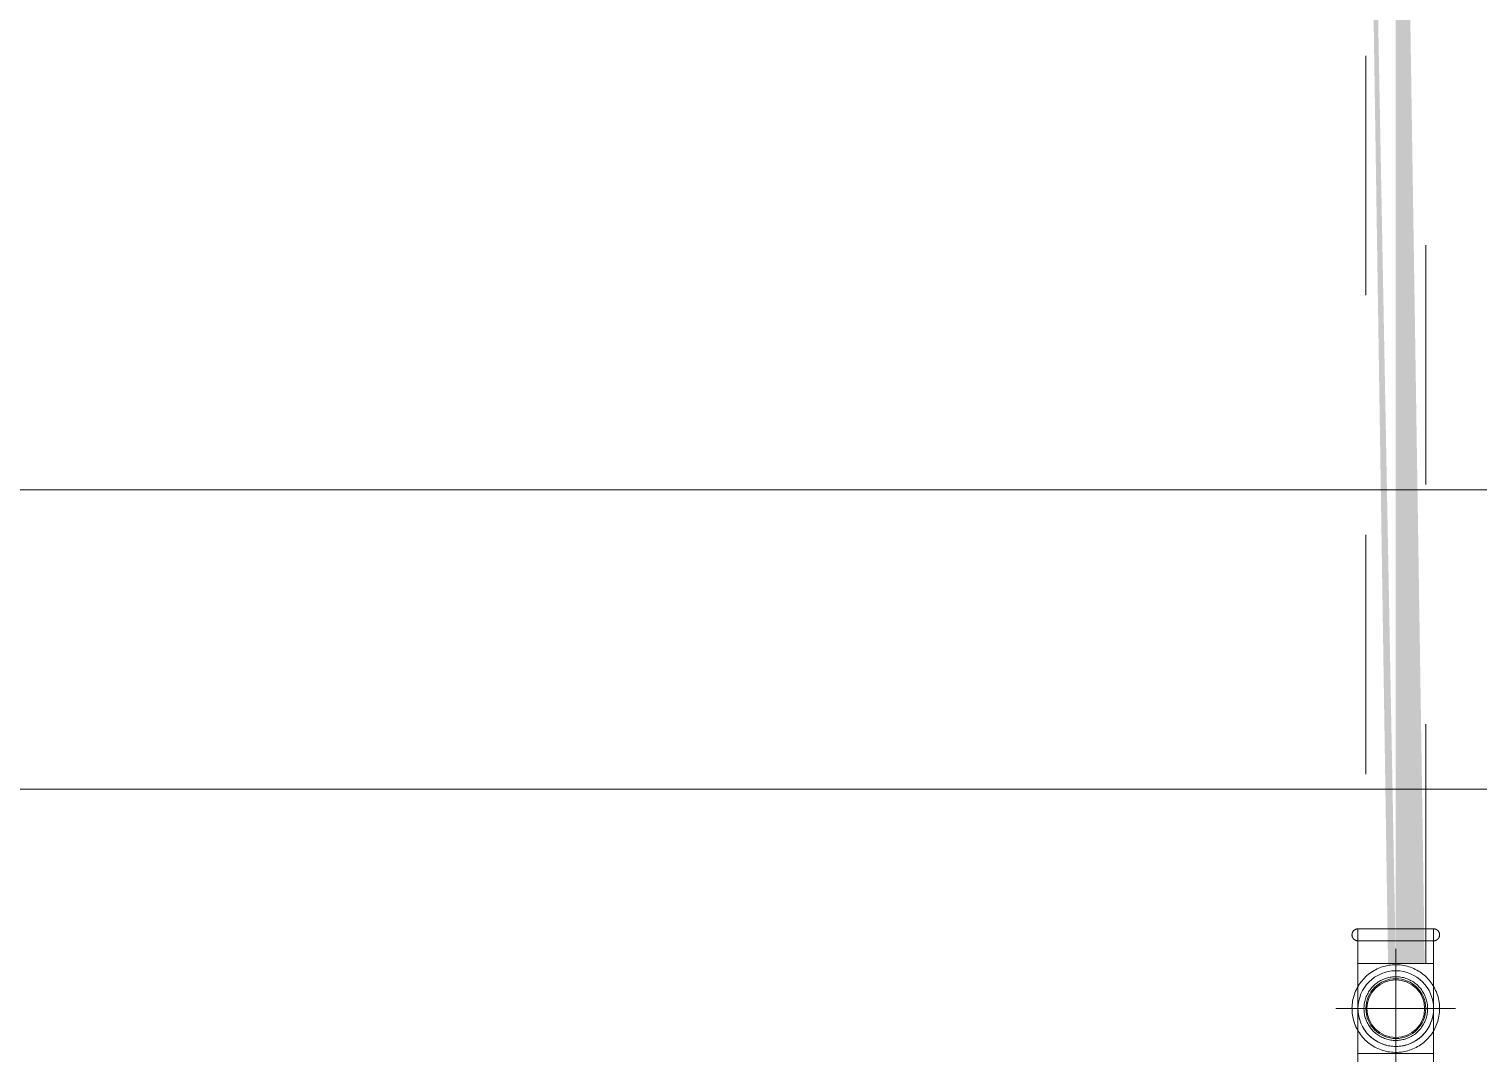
# Model space of a CAD drawing. Header units: metres. Extents: x 149 to 429, y -3 to 162.
# Drawn here: x 347.394 to 347.999, y 103.229 to 103.657 of the extents above; entities that cross this region are included whole.
import ezdxf

# ---------------------------------------------------------------- set-up
doc = ezdxf.new("R2010")
doc.units = ezdxf.units.M
doc.linetypes.add('Aligning Line', pattern=[0.012, 0.006, -0.006])
doc.layers.add('1053_ARQ_BASE_MATADOURO_dwg', color=7, linetype='Continuous', lineweight=5, true_color=0x767676)
for name, color, linetype, lineweight in [('A-VISTA01', 7, 'Continuous', 20), ('A-VISTA04', 7, 'Continuous', 5), ('P-PIPE', 7, 'Continuous', 5), ('P-PIPE-CNTR', 7, 'Continuous', 5)]:
    doc.layers.add(name, color=color, linetype=linetype, lineweight=lineweight)

# ---------------------------------------------------------------- blocks, each defined once
blk = doc.blocks.new('AÇO_Cotovelo 90 45 - AÇO_Cotovelo 90 45-V106-TÉRREO 1_20 - Dependente 2')
at = {"layer": 'P-PIPE'}
for p, q in [((141.54361, 103.22868), (141.54361, 103.21418)), ((141.55941, 103.22868), (141.54361, 103.22868)), ((141.54361, 103.22868), (141.55941, 103.22868)), ((141.55941, 103.22868), (141.54736, 103.22868)), ((141.57146, 103.22868), (141.55941, 103.22868)), ((141.57521, 103.22868), (141.55941, 103.22868)), ((141.55941, 103.22868), (141.57521, 103.22868)), ((141.57521, 103.21418), (141.57521, 103.22868)), ((141.54361, 103.21418), (141.55941, 103.21418)), ((141.55941, 103.21418), (141.54736, 103.21418)), ((141.55941, 103.21418), (141.57521, 103.21418)), ((141.57146, 103.21418), (141.55941, 103.21418))]:
    blk.add_line(p, q, dxfattribs=at)
at = {"layer": 'P-PIPE', "flags": 128}
for points in [[(141.55941, 103.26578), (141.55868, 103.26577), (141.55795, 103.26573), (141.55722, 103.26565), (141.55649, 103.26555), (141.55577, 103.26542), (141.55506, 103.26526), (141.55435, 103.26507), (141.55365, 103.26486), (141.55296, 103.26461), (141.55228, 103.26434), (141.55161, 103.26404), (141.55096, 103.26372), (141.55032, 103.26337), (141.54969, 103.26299), (141.54908, 103.26259), (141.54848, 103.26216), (141.5479, 103.26171), (141.54734, 103.26124), (141.5468, 103.26075), (141.54628, 103.26023), (141.54578, 103.2597), (141.5453, 103.25914), (141.54485, 103.25857), (141.54442, 103.25798), (141.54401, 103.25737), (141.54363, 103.25675), (141.54327, 103.25611), (141.54294, 103.25546), (141.54263, 103.25479), (141.54235, 103.25412), (141.5421, 103.25343), (141.54188, 103.25273), (141.54168, 103.25203), (141.54151, 103.25131), (141.54137, 103.25059), (141.54126, 103.24987), (141.54118, 103.24914), (141.54113, 103.24841), (141.54111, 103.24768), (141.54112, 103.24695), (141.54115, 103.24622), (141.54122, 103.24549), (141.54131, 103.24476), (141.54143, 103.24404), (141.54159, 103.24333), (141.54177, 103.24262), (141.54198, 103.24192), (141.54221, 103.24122), (141.54248, 103.24054), (141.54277, 103.23987), (141.54309, 103.23921), (141.54343, 103.23856), (141.5438, 103.23793), (141.54419, 103.23732), (141.54461, 103.23671), (141.54506, 103.23613), (141.54552, 103.23557), (141.54601, 103.23502), (141.54652, 103.2345), (141.54705, 103.23399), (141.5476, 103.23351), (141.54817, 103.23305), (141.54875, 103.23261), (141.54935, 103.23219), (141.54997, 103.2318), (141.55061, 103.23144), (141.55126, 103.2311), (141.55192, 103.23079), (141.55259, 103.2305), (141.55328, 103.23024), (141.55397, 103.23001), (141.55468, 103.22981), (141.55539, 103.22963), (141.5561, 103.22949), (141.55683, 103.22937), (141.55755, 103.22928), (141.55828, 103.22922), (141.55901, 103.22919), (141.55941, 103.22918)], [(141.55941, 103.22918), (141.56014, 103.2292), (141.56087, 103.22924), (141.5616, 103.22932), (141.56232, 103.22942), (141.56304, 103.22955), (141.56376, 103.22971), (141.56447, 103.2299), (141.56516, 103.23011), (141.56585, 103.23036), (141.56653, 103.23063), (141.5672, 103.23093), (141.56786, 103.23125), (141.5685, 103.2316), (141.56913, 103.23198), (141.56974, 103.23238), (141.57034, 103.23281), (141.57092, 103.23325), (141.57147, 103.23373), (141.57202, 103.23422), (141.57254, 103.23473), (141.57304, 103.23527), (141.57351, 103.23582), (141.57397, 103.2364), (141.5744, 103.23699), (141.57481, 103.2376), (141.57519, 103.23822), (141.57555, 103.23886), (141.57588, 103.23951), (141.57619, 103.24018), (141.57646, 103.24085), (141.57672, 103.24154), (141.57694, 103.24224), (141.57714, 103.24294), (141.5773, 103.24366), (141.57744, 103.24437), (141.57755, 103.2451), (141.57763, 103.24583), (141.57768, 103.24656), (141.57771, 103.24729), (141.5777, 103.24802), (141.57766, 103.24875), (141.5776, 103.24948), (141.5775, 103.2502), (141.57738, 103.25093), (141.57723, 103.25164), (141.57705, 103.25235), (141.57684, 103.25305), (141.5766, 103.25375), (141.57634, 103.25443), (141.57605, 103.2551), (141.57573, 103.25576), (141.57539, 103.25641), (141.57502, 103.25704), (141.57462, 103.25765), (141.5742, 103.25825), (141.57376, 103.25884), (141.5733, 103.2594), (141.57281, 103.25995), (141.5723, 103.26047), (141.57177, 103.26098), (141.57122, 103.26146), (141.57065, 103.26192), (141.57006, 103.26236), (141.56946, 103.26278), (141.56884, 103.26317), (141.56821, 103.26353), (141.56756, 103.26387), (141.5669, 103.26418), (141.56622, 103.26447), (141.56554, 103.26473), (141.56484, 103.26496), (141.56414, 103.26516), (141.56343, 103.26534), (141.56271, 103.26548), (141.56199, 103.2656), (141.56126, 103.26569), (141.56053, 103.26575), (141.5598, 103.26578), (141.55941, 103.26578)], [(141.55941, 103.23418), (141.55888, 103.23419), (141.55835, 103.23423), (141.55782, 103.23428), (141.55729, 103.23435), (141.55677, 103.23445), (141.55625, 103.23457), (141.55573, 103.2347), (141.55522, 103.23486), (141.55472, 103.23504), (141.55423, 103.23523), (141.55374, 103.23545), (141.55327, 103.23569), (141.5528, 103.23594), (141.55234, 103.23622), (141.5519, 103.23651), (141.55147, 103.23682), (141.55105, 103.23714), (141.55064, 103.23749), (141.55025, 103.23784), (141.54987, 103.23822), (141.5495, 103.23861), (141.54916, 103.23901), (141.54883, 103.23943), (141.54851, 103.23986), (141.54822, 103.2403), (141.54794, 103.24075), (141.54768, 103.24122), (141.54744, 103.24169), (141.54721, 103.24217), (141.54701, 103.24266), (141.54683, 103.24316), (141.54667, 103.24367), (141.54652, 103.24418), (141.5464, 103.2447), (141.5463, 103.24522), (141.54622, 103.24575), (141.54616, 103.24628), (141.54613, 103.24681), (141.54611, 103.24734), (141.54611, 103.24787), (141.54614, 103.2484), (141.54619, 103.24893), (141.54626, 103.24946), (141.54635, 103.24999), (141.54646, 103.25051), (141.54659, 103.25102), (141.54674, 103.25153), (141.54691, 103.25203), (141.5471, 103.25253), (141.54731, 103.25302), (141.54755, 103.2535), (141.5478, 103.25397), (141.54806, 103.25443), (141.54835, 103.25488), (141.54866, 103.25531), (141.54898, 103.25574), (141.54931, 103.25615), (141.54967, 103.25654), (141.55004, 103.25692), (141.55042, 103.25729), (141.55082, 103.25764), (141.55124, 103.25798), (141.55166, 103.2583), (141.5521, 103.2586), (141.55255, 103.25888), (141.55301, 103.25915), (141.55348, 103.25939), (141.55397, 103.25962), (141.55446, 103.25983), (141.55495, 103.26002), (141.55546, 103.26018), (141.55597, 103.26033), (141.55648, 103.26046), (141.55701, 103.26057), (141.55753, 103.26065), (141.55806, 103.26072), (141.55859, 103.26076), (141.55912, 103.26078), (141.55941, 103.26078)], [(141.55941, 103.26078), (141.55994, 103.26077), (141.56047, 103.26074), (141.561, 103.26069), (141.56153, 103.26061), (141.56205, 103.26052), (141.56257, 103.2604), (141.56308, 103.26027), (141.56359, 103.26011), (141.56409, 103.25993), (141.56459, 103.25973), (141.56507, 103.25952), (141.56555, 103.25928), (141.56602, 103.25903), (141.56647, 103.25875), (141.56692, 103.25846), (141.56735, 103.25815), (141.56777, 103.25783), (141.56818, 103.25748), (141.56857, 103.25712), (141.56895, 103.25675), (141.56931, 103.25636), (141.56966, 103.25596), (141.56999, 103.25554), (141.5703, 103.25511), (141.5706, 103.25467), (141.57088, 103.25422), (141.57114, 103.25375), (141.57138, 103.25328), (141.5716, 103.2528), (141.5718, 103.2523), (141.57199, 103.2518), (141.57215, 103.2513), (141.57229, 103.25079), (141.57241, 103.25027), (141.57251, 103.24974), (141.57259, 103.24922), (141.57265, 103.24869), (141.57269, 103.24816), (141.57271, 103.24763), (141.5727, 103.2471), (141.57268, 103.24656), (141.57263, 103.24603), (141.57256, 103.24551), (141.57247, 103.24498), (141.57236, 103.24446), (141.57223, 103.24395), (141.57208, 103.24344), (141.57191, 103.24293), (141.57171, 103.24244), (141.5715, 103.24195), (141.57127, 103.24147), (141.57102, 103.241), (141.57075, 103.24054), (141.57047, 103.24009), (141.57016, 103.23966), (141.56984, 103.23923), (141.5695, 103.23882), (141.56915, 103.23843), (141.56878, 103.23804), (141.56839, 103.23768), (141.56799, 103.23733), (141.56758, 103.23699), (141.56715, 103.23667), (141.56671, 103.23637), (141.56626, 103.23609), (141.5658, 103.23582), (141.56533, 103.23558), (141.56485, 103.23535), (141.56436, 103.23514), (141.56386, 103.23495), (141.56336, 103.23478), (141.56285, 103.23464), (141.56233, 103.23451), (141.56181, 103.2344), (141.56128, 103.23432), (141.56076, 103.23425), (141.56023, 103.23421), (141.5597, 103.23419), (141.55941, 103.23418)], [(141.54361, 103.24747), (141.54361, 103.24742), (141.54361, 103.24735), (141.54361, 103.24724), (141.54361, 103.24711), (141.54361, 103.24695), (141.54361, 103.24675), (141.54361, 103.24653), (141.54361, 103.24628), (141.54361, 103.246), (141.54361, 103.24569), (141.54361, 103.24536), (141.54361, 103.245), (141.54361, 103.24461), (141.54361, 103.2442), (141.54361, 103.24376), (141.54361, 103.2433), (141.54361, 103.24282), (141.54361, 103.24231), (141.54361, 103.24178), (141.54361, 103.24123), (141.54361, 103.24066), (141.54361, 103.24007), (141.54361, 103.23947), (141.54361, 103.23884), (141.54361, 103.2382), (141.54361, 103.23755), (141.54361, 103.23688), (141.54361, 103.23619), (141.54361, 103.2355), (141.54361, 103.23479), (141.54361, 103.23407), (141.54361, 103.23335), (141.54361, 103.23262), (141.54361, 103.23188), (141.54361, 103.23114), (141.54361, 103.23039), (141.54361, 103.22964), (141.54361, 103.22889), (141.54361, 103.22868)], [(141.57521, 103.22868), (141.57521, 103.22944), (141.57521, 103.23019), (141.57521, 103.23093), (141.57521, 103.23168), (141.57521, 103.23242), (141.57521, 103.23315), (141.57521, 103.23388), (141.57521, 103.2346), (141.57521, 103.23531), (141.57521, 103.23601), (141.57521, 103.23669), (141.57521, 103.23737), (141.57521, 103.23803), (141.57521, 103.23867), (141.57521, 103.2393), (141.57521, 103.23991), (141.57521, 103.24051), (141.57521, 103.24108), (141.57521, 103.24164), (141.57521, 103.24217), (141.57521, 103.24268), (141.57521, 103.24317), (141.57521, 103.24364), (141.57521, 103.24409), (141.57521, 103.2445), (141.57521, 103.2449), (141.57521, 103.24527), (141.57521, 103.24561), (141.57521, 103.24592), (141.57521, 103.24621), (141.57521, 103.24647), (141.57521, 103.2467), (141.57521, 103.2469), (141.57521, 103.24707), (141.57521, 103.24721), (141.57521, 103.24732), (141.57521, 103.24741), (141.57521, 103.24746)], [(141.54111, 103.21668), (141.54111, 103.21678), (141.54112, 103.21688), (141.54113, 103.21698), (141.54114, 103.21708), (141.54116, 103.21718), (141.54118, 103.21728), (141.54121, 103.21738), (141.54124, 103.21747), (141.54127, 103.21757), (141.54131, 103.21766), (141.54135, 103.21775), (141.54139, 103.21784), (141.54144, 103.21793), (141.54149, 103.21801), (141.54154, 103.2181), (141.5416, 103.21818), (141.54166, 103.21826), (141.54173, 103.21833), (141.5418, 103.21841), (141.54187, 103.21848), (141.54194, 103.21855), (141.54202, 103.21861), (141.54209, 103.21867), (141.54217, 103.21873), (141.54226, 103.21879), (141.54234, 103.21884), (141.54243, 103.21889), (141.54252, 103.21893), (141.54261, 103.21898), (141.5427, 103.21901), (141.5428, 103.21905), (141.54289, 103.21908), (141.54299, 103.21911), (141.54309, 103.21913), (141.54318, 103.21915), (141.54328, 103.21916), (141.54338, 103.21917), (141.54348, 103.21918), (141.54358, 103.21918), (141.54361, 103.21918)], [(141.54361, 103.21418), (141.54351, 103.21419), (141.54341, 103.21419), (141.54331, 103.2142), (141.54321, 103.21422), (141.54311, 103.21423), (141.54301, 103.21426), (141.54292, 103.21428), (141.54282, 103.21431), (141.54273, 103.21434), (141.54263, 103.21438), (141.54254, 103.21442), (141.54245, 103.21447), (141.54237, 103.21451), (141.54228, 103.21457), (141.5422, 103.21462), (141.54212, 103.21468), (141.54204, 103.21474), (141.54196, 103.2148), (141.54189, 103.21487), (141.54181, 103.21494), (141.54175, 103.21502), (141.54168, 103.21509), (141.54162, 103.21517), (141.54156, 103.21525), (141.5415, 103.21533), (141.54145, 103.21542), (141.5414, 103.21551), (141.54136, 103.2156), (141.54132, 103.21569), (141.54128, 103.21578), (141.54124, 103.21587), (141.54121, 103.21597), (141.54119, 103.21606), (141.54116, 103.21616), (141.54114, 103.21626), (141.54113, 103.21636), (141.54112, 103.21646), (141.54111, 103.21656), (141.54111, 103.21666), (141.54111, 103.21668)], [(141.54362, 103.21918), (141.54366, 103.21918), (141.54372, 103.21918), (141.54381, 103.21918), (141.54392, 103.21918), (141.54406, 103.21918), (141.54422, 103.21918), (141.54441, 103.21918), (141.54462, 103.21918), (141.54486, 103.21918), (141.54511, 103.21918), (141.54539, 103.21918), (141.5457, 103.21918), (141.54602, 103.21918), (141.54637, 103.21918), (141.54673, 103.21918), (141.54712, 103.21918), (141.54753, 103.21918), (141.54796, 103.21918), (141.5484, 103.21918), (141.54886, 103.21918), (141.54934, 103.21918), (141.54984, 103.21918), (141.55035, 103.21918), (141.55087, 103.21918), (141.55141, 103.21918), (141.55196, 103.21918), (141.55252, 103.21918), (141.5531, 103.21918), (141.55368, 103.21918), (141.55428, 103.21918), (141.55488, 103.21918), (141.55549, 103.21918), (141.5561, 103.21918), (141.55672, 103.21918), (141.55735, 103.21918), (141.55798, 103.21918), (141.55861, 103.21918), (141.55924, 103.21918), (141.55941, 103.21918)], [(141.54362, 103.21418), (141.54366, 103.21418), (141.54372, 103.21418), (141.54381, 103.21418), (141.54392, 103.21418), (141.54406, 103.21418), (141.54422, 103.21418), (141.54441, 103.21418), (141.54462, 103.21418), (141.54486, 103.21418), (141.54511, 103.21418), (141.54539, 103.21418), (141.5457, 103.21418), (141.54602, 103.21418), (141.54637, 103.21418), (141.54673, 103.21418), (141.54712, 103.21418), (141.54753, 103.21418), (141.54796, 103.21418), (141.5484, 103.21418), (141.54886, 103.21418), (141.54934, 103.21418), (141.54984, 103.21418), (141.55035, 103.21418), (141.55087, 103.21418), (141.55141, 103.21418), (141.55196, 103.21418), (141.55252, 103.21418), (141.5531, 103.21418), (141.55368, 103.21418), (141.55428, 103.21418), (141.55488, 103.21418), (141.55549, 103.21418), (141.5561, 103.21418), (141.55672, 103.21418), (141.55735, 103.21418), (141.55798, 103.21418), (141.55861, 103.21418), (141.55924, 103.21418), (141.55941, 103.21418)], [(141.55941, 103.21918), (141.55878, 103.21918), (141.55815, 103.21918), (141.55752, 103.21918), (141.55689, 103.21918), (141.55627, 103.21918), (141.55565, 103.21918), (141.55504, 103.21918), (141.55444, 103.21918), (141.55384, 103.21918), (141.55326, 103.21918), (141.55268, 103.21918), (141.55211, 103.21918), (141.55156, 103.21918), (141.55102, 103.21918), (141.55049, 103.21918), (141.54997, 103.21918), (141.54947, 103.21918), (141.54899, 103.21918), (141.54852, 103.21918), (141.54807, 103.21918), (141.54764, 103.21918), (141.54723, 103.21918), (141.54684, 103.21918), (141.54646, 103.21918), (141.54611, 103.21918), (141.54578, 103.21918), (141.54547, 103.21918), (141.54519, 103.21918), (141.54492, 103.21918), (141.54468, 103.21918), (141.54446, 103.21918), (141.54427, 103.21918), (141.5441, 103.21918), (141.54396, 103.21918), (141.54384, 103.21918), (141.54374, 103.21918), (141.54367, 103.21918), (141.54363, 103.21918)], [(141.55941, 103.21418), (141.55878, 103.21418), (141.55815, 103.21418), (141.55752, 103.21418), (141.55689, 103.21418), (141.55627, 103.21418), (141.55565, 103.21418), (141.55504, 103.21418), (141.55444, 103.21418), (141.55384, 103.21418), (141.55326, 103.21418), (141.55268, 103.21418), (141.55211, 103.21418), (141.55156, 103.21418), (141.55102, 103.21418), (141.55049, 103.21418), (141.54997, 103.21418), (141.54947, 103.21418), (141.54899, 103.21418), (141.54852, 103.21418), (141.54807, 103.21418), (141.54764, 103.21418), (141.54723, 103.21418), (141.54684, 103.21418), (141.54646, 103.21418), (141.54611, 103.21418), (141.54578, 103.21418), (141.54547, 103.21418), (141.54519, 103.21418), (141.54492, 103.21418), (141.54468, 103.21418), (141.54446, 103.21418), (141.54427, 103.21418), (141.5441, 103.21418), (141.54396, 103.21418), (141.54384, 103.21418), (141.54374, 103.21418), (141.54367, 103.21418), (141.54363, 103.21418)], [(141.55941, 103.21918), (141.56004, 103.21918), (141.56067, 103.21918), (141.5613, 103.21918), (141.56193, 103.21918), (141.56255, 103.21918), (141.56316, 103.21918), (141.56377, 103.21918), (141.56438, 103.21918), (141.56497, 103.21918), (141.56556, 103.21918), (141.56614, 103.21918), (141.5667, 103.21918), (141.56726, 103.21918), (141.5678, 103.21918), (141.56833, 103.21918), (141.56884, 103.21918), (141.56934, 103.21918), (141.56983, 103.21918), (141.57029, 103.21918), (141.57074, 103.21918), (141.57117, 103.21918), (141.57159, 103.21918), (141.57198, 103.21918), (141.57235, 103.21918), (141.5727, 103.21918), (141.57303, 103.21918), (141.57334, 103.21918), (141.57363, 103.21918), (141.57389, 103.21918), (141.57413, 103.21918), (141.57435, 103.21918), (141.57454, 103.21918), (141.57471, 103.21918), (141.57486, 103.21918), (141.57498, 103.21918), (141.57507, 103.21918), (141.57514, 103.21918), (141.57519, 103.21918)], [(141.5752, 103.21918), (141.57516, 103.21918), (141.57509, 103.21918), (141.57501, 103.21918), (141.57489, 103.21918), (141.57476, 103.21918), (141.57459, 103.21918), (141.57441, 103.21918), (141.5742, 103.21918), (141.57396, 103.21918), (141.5737, 103.21918), (141.57342, 103.21918), (141.57312, 103.21918), (141.57279, 103.21918), (141.57245, 103.21918), (141.57208, 103.21918), (141.57169, 103.21918), (141.57129, 103.21918), (141.57086, 103.21918), (141.57042, 103.21918), (141.56995, 103.21918), (141.56948, 103.21918), (141.56898, 103.21918), (141.56847, 103.21918), (141.56794, 103.21918), (141.56741, 103.21918), (141.56686, 103.21918), (141.56629, 103.21918), (141.56572, 103.21918), (141.56513, 103.21918), (141.56454, 103.21918), (141.56394, 103.21918), (141.56333, 103.21918), (141.56271, 103.21918), (141.56209, 103.21918), (141.56147, 103.21918), (141.56084, 103.21918), (141.56021, 103.21918), (141.55958, 103.21918), (141.55941, 103.21918)], [(141.55941, 103.21418), (141.56004, 103.21418), (141.56067, 103.21418), (141.5613, 103.21418), (141.56193, 103.21418), (141.56255, 103.21418), (141.56316, 103.21418), (141.56377, 103.21418), (141.56438, 103.21418), (141.56497, 103.21418), (141.56556, 103.21418), (141.56614, 103.21418), (141.5667, 103.21418), (141.56726, 103.21418), (141.5678, 103.21418), (141.56833, 103.21418), (141.56884, 103.21418), (141.56934, 103.21418), (141.56983, 103.21418), (141.57029, 103.21418), (141.57074, 103.21418), (141.57117, 103.21418), (141.57159, 103.21418), (141.57198, 103.21418), (141.57235, 103.21418), (141.5727, 103.21418), (141.57303, 103.21418), (141.57334, 103.21418), (141.57363, 103.21418), (141.57389, 103.21418), (141.57413, 103.21418), (141.57435, 103.21418), (141.57454, 103.21418), (141.57471, 103.21418), (141.57486, 103.21418), (141.57498, 103.21418), (141.57507, 103.21418), (141.57514, 103.21418), (141.57519, 103.21418)], [(141.5752, 103.21418), (141.57516, 103.21418), (141.57509, 103.21418), (141.57501, 103.21418), (141.57489, 103.21418), (141.57476, 103.21418), (141.57459, 103.21418), (141.57441, 103.21418), (141.5742, 103.21418), (141.57396, 103.21418), (141.5737, 103.21418), (141.57342, 103.21418), (141.57312, 103.21418), (141.57279, 103.21418), (141.57245, 103.21418), (141.57208, 103.21418), (141.57169, 103.21418), (141.57129, 103.21418), (141.57086, 103.21418), (141.57042, 103.21418), (141.56995, 103.21418), (141.56948, 103.21418), (141.56898, 103.21418), (141.56847, 103.21418), (141.56794, 103.21418), (141.56741, 103.21418), (141.56686, 103.21418), (141.56629, 103.21418), (141.56572, 103.21418), (141.56513, 103.21418), (141.56454, 103.21418), (141.56394, 103.21418), (141.56333, 103.21418), (141.56271, 103.21418), (141.56209, 103.21418), (141.56147, 103.21418), (141.56084, 103.21418), (141.56021, 103.21418), (141.55958, 103.21418), (141.55941, 103.21418)], [(141.57521, 103.21918), (141.57531, 103.21918), (141.57541, 103.21918), (141.57551, 103.21917), (141.57561, 103.21915), (141.5757, 103.21913), (141.5758, 103.21911), (141.5759, 103.21909), (141.57599, 103.21906), (141.57609, 103.21902), (141.57618, 103.21899), (141.57627, 103.21895), (141.57636, 103.2189), (141.57645, 103.21885), (141.57654, 103.2188), (141.57662, 103.21875), (141.5767, 103.21869), (141.57678, 103.21863), (141.57686, 103.21856), (141.57693, 103.2185), (141.577, 103.21843), (141.57707, 103.21835), (141.57713, 103.21828), (141.5772, 103.2182), (141.57726, 103.21812), (141.57731, 103.21804), (141.57736, 103.21795), (141.57741, 103.21786), (141.57746, 103.21777), (141.5775, 103.21768), (141.57754, 103.21759), (141.57757, 103.2175), (141.5776, 103.2174), (141.57763, 103.2173), (141.57765, 103.21721), (141.57767, 103.21711), (141.57769, 103.21701), (141.5777, 103.21691), (141.5777, 103.21681), (141.57771, 103.21671), (141.57771, 103.21668)], [(141.57771, 103.21668), (141.57771, 103.21658), (141.5777, 103.21648), (141.57769, 103.21639), (141.57768, 103.21629), (141.57766, 103.21619), (141.57764, 103.21609), (141.57761, 103.21599), (141.57758, 103.2159), (141.57755, 103.2158), (141.57751, 103.21571), (141.57747, 103.21562), (141.57743, 103.21553), (141.57738, 103.21544), (141.57733, 103.21536), (141.57727, 103.21527), (141.57721, 103.21519), (141.57715, 103.21511), (141.57709, 103.21504), (141.57702, 103.21496), (141.57695, 103.21489), (141.57688, 103.21482), (141.5768, 103.21476), (141.57672, 103.2147), (141.57664, 103.21464), (141.57656, 103.21458), (141.57647, 103.21453), (141.57639, 103.21448), (141.5763, 103.21443), (141.57621, 103.21439), (141.57611, 103.21435), (141.57602, 103.21432), (141.57592, 103.21429), (141.57583, 103.21426), (141.57573, 103.21424), (141.57563, 103.21422), (141.57553, 103.21421), (141.57543, 103.21419), (141.57534, 103.21419), (141.57524, 103.21418), (141.57521, 103.21418)]]:
    blk.add_lwpolyline(points, dxfattribs=at)
at = {"layer": 'P-PIPE'}
for radius, start, end in [(0.0158, 90, 270), (0.0158, 90, 270), (0.0158, 90, 270), (0.0158, 270, 90), (0.0158, 270, 90), (0.0158, 270, 90), (0.01205, 90, 270), (0.01205, 90, 270), (0.01205, 270, 90), (0.01205, 270, 90)]:
    blk.add_arc((141.55941, 103.24748), radius, start, end, dxfattribs=at)
blk = doc.blocks.new('AÇO_Cotovelo 90 45 - AÇO_Cotovelo 90 45-3960146-TÉRREO 1_20 - Dependente 2')
at = {"layer": 'P-PIPE'}
for p, q in [((141.54361, 103.28078), (141.54361, 103.26628)), ((141.57521, 103.26628), (141.57521, 103.28078)), ((141.55941, 103.26628), (141.54361, 103.26628)), ((141.57521, 103.26628), (141.55941, 103.26628))]:
    blk.add_line(p, q, dxfattribs=at)
at = {"layer": 'P-PIPE', "flags": 128}
for points in [[(141.54111, 103.27828), (141.54111, 103.27838), (141.54112, 103.27848), (141.54113, 103.27858), (141.54114, 103.27868), (141.54116, 103.27878), (141.54118, 103.27888), (141.54121, 103.27898), (141.54124, 103.27907), (141.54127, 103.27917), (141.54131, 103.27926), (141.54135, 103.27935), (141.54139, 103.27944), (141.54144, 103.27953), (141.54149, 103.27961), (141.54154, 103.2797), (141.5416, 103.27978), (141.54166, 103.27986), (141.54173, 103.27993), (141.5418, 103.28001), (141.54187, 103.28008), (141.54194, 103.28015), (141.54202, 103.28021), (141.54209, 103.28027), (141.54217, 103.28033), (141.54226, 103.28039), (141.54234, 103.28044), (141.54243, 103.28049), (141.54252, 103.28053), (141.54261, 103.28058), (141.5427, 103.28061), (141.5428, 103.28065), (141.54289, 103.28068), (141.54299, 103.28071), (141.54309, 103.28073), (141.54318, 103.28075), (141.54328, 103.28076), (141.54338, 103.28077), (141.54348, 103.28078), (141.54358, 103.28078), (141.54361, 103.28078)], [(141.54362, 103.28078), (141.54366, 103.28078), (141.54372, 103.28078), (141.54381, 103.28078), (141.54392, 103.28078), (141.54406, 103.28078), (141.54422, 103.28078), (141.54441, 103.28078), (141.54462, 103.28078), (141.54486, 103.28078), (141.54511, 103.28078), (141.54539, 103.28078), (141.5457, 103.28078), (141.54602, 103.28078), (141.54637, 103.28078), (141.54673, 103.28078), (141.54712, 103.28078)], [(141.55941, 103.28078), (141.55878, 103.28078), (141.55815, 103.28078), (141.55752, 103.28078), (141.55689, 103.28078), (141.55627, 103.28078), (141.55565, 103.28078), (141.55504, 103.28078), (141.55444, 103.28078), (141.55384, 103.28078), (141.55326, 103.28078), (141.55268, 103.28078), (141.55211, 103.28078), (141.55156, 103.28078), (141.55102, 103.28078), (141.55049, 103.28078), (141.54997, 103.28078), (141.54947, 103.28078), (141.54899, 103.28078), (141.54852, 103.28078), (141.54807, 103.28078), (141.54764, 103.28078), (141.54723, 103.28078), (141.54684, 103.28078), (141.54646, 103.28078), (141.54611, 103.28078), (141.54578, 103.28078), (141.54547, 103.28078), (141.54519, 103.28078), (141.54492, 103.28078), (141.54468, 103.28078), (141.54446, 103.28078), (141.54427, 103.28078), (141.5441, 103.28078), (141.54396, 103.28078), (141.54384, 103.28078), (141.54374, 103.28078), (141.54367, 103.28078), (141.54363, 103.28078)], [(141.5752, 103.28078), (141.57516, 103.28078), (141.57509, 103.28078), (141.57501, 103.28078), (141.57489, 103.28078), (141.57476, 103.28078), (141.57459, 103.28078), (141.57441, 103.28078), (141.5742, 103.28078), (141.57396, 103.28078), (141.5737, 103.28078), (141.57342, 103.28078), (141.57312, 103.28078), (141.57279, 103.28078), (141.57245, 103.28078), (141.57208, 103.28078), (141.57169, 103.28078), (141.57129, 103.28078), (141.57086, 103.28078), (141.57042, 103.28078), (141.56995, 103.28078), (141.56948, 103.28078), (141.56898, 103.28078), (141.56847, 103.28078), (141.56794, 103.28078), (141.56741, 103.28078), (141.56686, 103.28078), (141.56629, 103.28078), (141.56572, 103.28078), (141.56513, 103.28078), (141.56454, 103.28078), (141.56394, 103.28078), (141.56333, 103.28078), (141.56271, 103.28078), (141.56209, 103.28078), (141.56147, 103.28078), (141.56084, 103.28078), (141.56021, 103.28078), (141.55958, 103.28078), (141.55941, 103.28078)], [(141.57159, 103.28078), (141.57198, 103.28078), (141.57235, 103.28078), (141.5727, 103.28078), (141.57303, 103.28078), (141.57334, 103.28078), (141.57363, 103.28078), (141.57389, 103.28078), (141.57413, 103.28078), (141.57435, 103.28078), (141.57454, 103.28078), (141.57471, 103.28078), (141.57486, 103.28078), (141.57498, 103.28078), (141.57507, 103.28078), (141.57514, 103.28078), (141.57519, 103.28078)], [(141.57521, 103.28078), (141.57531, 103.28078), (141.57541, 103.28078), (141.57551, 103.28077), (141.57561, 103.28075), (141.5757, 103.28073), (141.5758, 103.28071), (141.5759, 103.28069), (141.57599, 103.28066), (141.57609, 103.28062), (141.57618, 103.28059), (141.57627, 103.28055), (141.57636, 103.2805), (141.57645, 103.28045), (141.57654, 103.2804), (141.57662, 103.28035), (141.5767, 103.28029), (141.57678, 103.28023), (141.57686, 103.28016), (141.57693, 103.2801), (141.577, 103.28003), (141.57707, 103.27995), (141.57713, 103.27988), (141.5772, 103.2798), (141.57726, 103.27972), (141.57731, 103.27964), (141.57736, 103.27955), (141.57741, 103.27946), (141.57746, 103.27937), (141.5775, 103.27928), (141.57754, 103.27919), (141.57757, 103.2791), (141.5776, 103.279), (141.57763, 103.27891), (141.57765, 103.27881), (141.57767, 103.27871), (141.57769, 103.27861), (141.5777, 103.27851), (141.5777, 103.27841), (141.57771, 103.27831), (141.57771, 103.27828)], [(141.54361, 103.27578), (141.54351, 103.27579), (141.54341, 103.27579), (141.54331, 103.2758), (141.54321, 103.27582), (141.54311, 103.27583), (141.54301, 103.27586), (141.54292, 103.27588), (141.54282, 103.27591), (141.54273, 103.27594), (141.54263, 103.27598), (141.54254, 103.27602), (141.54245, 103.27607), (141.54237, 103.27612), (141.54228, 103.27617), (141.5422, 103.27622), (141.54212, 103.27628), (141.54204, 103.27634), (141.54196, 103.27641), (141.54189, 103.27647), (141.54181, 103.27654), (141.54175, 103.27662), (141.54168, 103.27669), (141.54162, 103.27677), (141.54156, 103.27685), (141.5415, 103.27693), (141.54145, 103.27702), (141.5414, 103.27711), (141.54136, 103.2772), (141.54132, 103.27729), (141.54128, 103.27738), (141.54124, 103.27747), (141.54121, 103.27757), (141.54119, 103.27766), (141.54116, 103.27776), (141.54114, 103.27786), (141.54113, 103.27796), (141.54112, 103.27806), (141.54111, 103.27816), (141.54111, 103.27826), (141.54111, 103.27828)], [(141.54362, 103.27578), (141.54366, 103.27578), (141.54372, 103.27578), (141.54381, 103.27578), (141.54392, 103.27578), (141.54406, 103.27578), (141.54422, 103.27578), (141.54441, 103.27578), (141.54462, 103.27578), (141.54486, 103.27578), (141.54511, 103.27578), (141.54539, 103.27578), (141.5457, 103.27578), (141.54602, 103.27578), (141.54637, 103.27578), (141.54673, 103.27578), (141.54712, 103.27578), (141.54753, 103.27578), (141.54796, 103.27578), (141.5484, 103.27578), (141.54886, 103.27578), (141.54934, 103.27578), (141.54984, 103.27578), (141.55035, 103.27578), (141.55087, 103.27578), (141.55141, 103.27578), (141.55196, 103.27578), (141.55252, 103.27578), (141.5531, 103.27578), (141.55368, 103.27578), (141.55428, 103.27578), (141.55488, 103.27578), (141.55549, 103.27578), (141.5561, 103.27578), (141.55672, 103.27578), (141.55735, 103.27578), (141.55798, 103.27578), (141.55861, 103.27578), (141.55924, 103.27578), (141.55941, 103.27578)], [(141.54723, 103.27578), (141.54684, 103.27578), (141.54646, 103.27578), (141.54611, 103.27578), (141.54578, 103.27578), (141.54547, 103.27578), (141.54519, 103.27578), (141.54492, 103.27578), (141.54468, 103.27578), (141.54446, 103.27578), (141.54427, 103.27578), (141.5441, 103.27578), (141.54396, 103.27578), (141.54384, 103.27578), (141.54374, 103.27578), (141.54367, 103.27578), (141.54363, 103.27578)], [(141.55941, 103.27578), (141.56004, 103.27578), (141.56067, 103.27578), (141.5613, 103.27578), (141.56193, 103.27578), (141.56255, 103.27578), (141.56316, 103.27578), (141.56377, 103.27578), (141.56438, 103.27578), (141.56497, 103.27578), (141.56556, 103.27578), (141.56614, 103.27578), (141.5667, 103.27578), (141.56726, 103.27578), (141.5678, 103.27578), (141.56833, 103.27578), (141.56884, 103.27578), (141.56934, 103.27578), (141.56983, 103.27578), (141.57029, 103.27578), (141.57074, 103.27578), (141.57117, 103.27578), (141.57159, 103.27578), (141.57198, 103.27578), (141.57235, 103.27578), (141.5727, 103.27578), (141.57303, 103.27578), (141.57334, 103.27578), (141.57363, 103.27578), (141.57389, 103.27578), (141.57413, 103.27578), (141.57435, 103.27578), (141.57454, 103.27578), (141.57471, 103.27578), (141.57486, 103.27578), (141.57498, 103.27578), (141.57507, 103.27578), (141.57514, 103.27578), (141.57519, 103.27578)], [(141.5752, 103.27578), (141.57516, 103.27578), (141.57509, 103.27578), (141.57501, 103.27578), (141.57489, 103.27578), (141.57476, 103.27578), (141.57459, 103.27578), (141.57441, 103.27578), (141.5742, 103.27578), (141.57396, 103.27578), (141.5737, 103.27578), (141.57342, 103.27578), (141.57312, 103.27578), (141.57279, 103.27578), (141.57245, 103.27578), (141.57208, 103.27578), (141.57169, 103.27578)], [(141.57771, 103.27828), (141.57771, 103.27818), (141.5777, 103.27808), (141.57769, 103.27799), (141.57768, 103.27789), (141.57766, 103.27779), (141.57764, 103.27769), (141.57761, 103.27759), (141.57758, 103.2775), (141.57755, 103.2774), (141.57751, 103.27731), (141.57747, 103.27722), (141.57743, 103.27713), (141.57738, 103.27704), (141.57733, 103.27696), (141.57727, 103.27687), (141.57721, 103.27679), (141.57715, 103.27671), (141.57709, 103.27664), (141.57702, 103.27656), (141.57695, 103.27649), (141.57688, 103.27642), (141.5768, 103.27636), (141.57672, 103.2763), (141.57664, 103.27624), (141.57656, 103.27618), (141.57647, 103.27613), (141.57639, 103.27608), (141.5763, 103.27603), (141.57621, 103.27599), (141.57611, 103.27595), (141.57602, 103.27592), (141.57592, 103.27589), (141.57583, 103.27586), (141.57573, 103.27584), (141.57563, 103.27582), (141.57553, 103.27581), (141.57543, 103.27579), (141.57534, 103.27579), (141.57524, 103.27578), (141.57521, 103.27578)], [(141.55941, 103.26578), (141.55868, 103.26577), (141.55795, 103.26573), (141.55722, 103.26565), (141.55649, 103.26555), (141.55577, 103.26542), (141.55506, 103.26526), (141.55435, 103.26507), (141.55365, 103.26486), (141.55296, 103.26461), (141.55228, 103.26434), (141.55161, 103.26404), (141.55096, 103.26372), (141.55032, 103.26337), (141.54969, 103.26299), (141.54908, 103.26259), (141.54848, 103.26216), (141.5479, 103.26171), (141.54734, 103.26124), (141.5468, 103.26075), (141.54628, 103.26023), (141.54578, 103.2597), (141.5453, 103.25914), (141.54485, 103.25857), (141.54442, 103.25798), (141.54401, 103.25737), (141.54363, 103.25675), (141.54327, 103.25611), (141.54294, 103.25546), (141.54263, 103.25479), (141.54235, 103.25412), (141.5421, 103.25343), (141.54188, 103.25273), (141.54168, 103.25203), (141.54151, 103.25131), (141.54137, 103.25059), (141.54126, 103.24987), (141.54118, 103.24914), (141.54113, 103.24841), (141.54111, 103.24768), (141.54112, 103.24695), (141.54115, 103.24622), (141.54122, 103.24549), (141.54131, 103.24476), (141.54143, 103.24404), (141.54159, 103.24333), (141.54177, 103.24262), (141.54198, 103.24192), (141.54221, 103.24122), (141.54248, 103.24054), (141.54277, 103.23987), (141.54309, 103.23921), (141.54343, 103.23856), (141.5438, 103.23793), (141.54419, 103.23732), (141.54461, 103.23671), (141.54506, 103.23613), (141.54552, 103.23557), (141.54601, 103.23502), (141.54652, 103.2345), (141.54705, 103.23399), (141.5476, 103.23351), (141.54817, 103.23305), (141.54875, 103.23261), (141.54935, 103.23219), (141.54997, 103.2318), (141.55061, 103.23144), (141.55126, 103.2311), (141.55192, 103.23079), (141.55259, 103.2305), (141.55328, 103.23024), (141.55397, 103.23001), (141.55468, 103.22981), (141.55539, 103.22963), (141.5561, 103.22949), (141.55683, 103.22937), (141.55755, 103.22928), (141.55828, 103.22922), (141.55901, 103.22919), (141.55941, 103.22918)], [(141.54361, 103.2475), (141.54361, 103.24754), (141.54361, 103.24762), (141.54361, 103.24772), (141.54361, 103.24786), (141.54361, 103.24802), (141.54361, 103.24822), (141.54361, 103.24844), (141.54361, 103.24869), (141.54361, 103.24897), (141.54361, 103.24927), (141.54361, 103.24961), (141.54361, 103.24997), (141.54361, 103.25036), (141.54361, 103.25077), (141.54361, 103.2512), (141.54361, 103.25167), (141.54361, 103.25215), (141.54361, 103.25266), (141.54361, 103.25319), (141.54361, 103.25374), (141.54361, 103.25431), (141.54361, 103.25489), (141.54361, 103.2555), (141.54361, 103.25613), (141.54361, 103.25677), (141.54361, 103.25742), (141.54361, 103.25809), (141.54361, 103.25878), (141.54361, 103.25947), (141.54361, 103.26018), (141.54361, 103.26089), (141.54361, 103.26162), (141.54361, 103.26235), (141.54361, 103.26309), (141.54361, 103.26383), (141.54361, 103.26458), (141.54361, 103.26533), (141.54361, 103.26608), (141.54361, 103.26628)], [(141.55941, 103.22918), (141.56014, 103.2292), (141.56087, 103.22924), (141.5616, 103.22932), (141.56232, 103.22942), (141.56304, 103.22955), (141.56376, 103.22971), (141.56447, 103.2299), (141.56516, 103.23011), (141.56585, 103.23036), (141.56653, 103.23063), (141.5672, 103.23093), (141.56786, 103.23125), (141.5685, 103.2316), (141.56913, 103.23198), (141.56974, 103.23238), (141.57034, 103.23281), (141.57092, 103.23325), (141.57147, 103.23373), (141.57202, 103.23422), (141.57254, 103.23473), (141.57304, 103.23527), (141.57351, 103.23582), (141.57397, 103.2364), (141.5744, 103.23699), (141.57481, 103.2376), (141.57519, 103.23822), (141.57555, 103.23886), (141.57588, 103.23951), (141.57619, 103.24018), (141.57646, 103.24085), (141.57672, 103.24154), (141.57694, 103.24224), (141.57714, 103.24294), (141.5773, 103.24366), (141.57744, 103.24437), (141.57755, 103.2451), (141.57763, 103.24583), (141.57768, 103.24656), (141.57771, 103.24729), (141.5777, 103.24802), (141.57766, 103.24875), (141.5776, 103.24948), (141.5775, 103.2502), (141.57738, 103.25093), (141.57723, 103.25164), (141.57705, 103.25235), (141.57684, 103.25305), (141.5766, 103.25375), (141.57634, 103.25443), (141.57605, 103.2551), (141.57573, 103.25576), (141.57539, 103.25641), (141.57502, 103.25704), (141.57462, 103.25765), (141.5742, 103.25825), (141.57376, 103.25884), (141.5733, 103.2594), (141.57281, 103.25995), (141.5723, 103.26047), (141.57177, 103.26098), (141.57122, 103.26146), (141.57065, 103.26192), (141.57006, 103.26236), (141.56946, 103.26278), (141.56884, 103.26317), (141.56821, 103.26353), (141.56756, 103.26387), (141.5669, 103.26418), (141.56622, 103.26447), (141.56554, 103.26473), (141.56484, 103.26496), (141.56414, 103.26516), (141.56343, 103.26534), (141.56271, 103.26548), (141.56199, 103.2656), (141.56126, 103.26569), (141.56053, 103.26575), (141.5598, 103.26578), (141.55941, 103.26578)], [(141.57521, 103.26628), (141.57521, 103.26553), (141.57521, 103.26478), (141.57521, 103.26403), (141.57521, 103.26329), (141.57521, 103.26255), (141.57521, 103.26182), (141.57521, 103.26109), (141.57521, 103.26037), (141.57521, 103.25966), (141.57521, 103.25896), (141.57521, 103.25828), (141.57521, 103.2576), (141.57521, 103.25694), (141.57521, 103.2563), (141.57521, 103.25567), (141.57521, 103.25506), (141.57521, 103.25446), (141.57521, 103.25389), (141.57521, 103.25333), (141.57521, 103.2528), (141.57521, 103.25229), (141.57521, 103.25179), (141.57521, 103.25133), (141.57521, 103.25088), (141.57521, 103.25046), (141.57521, 103.25007), (141.57521, 103.2497), (141.57521, 103.24936), (141.57521, 103.24905), (141.57521, 103.24876), (141.57521, 103.2485), (141.57521, 103.24827), (141.57521, 103.24807), (141.57521, 103.2479), (141.57521, 103.24776), (141.57521, 103.24764), (141.57521, 103.24756), (141.57521, 103.24751)], [(141.55941, 103.23418), (141.55888, 103.23419), (141.55835, 103.23423), (141.55782, 103.23428), (141.55729, 103.23435), (141.55677, 103.23445), (141.55625, 103.23457), (141.55573, 103.2347), (141.55522, 103.23486), (141.55472, 103.23504), (141.55423, 103.23523), (141.55374, 103.23545), (141.55327, 103.23569), (141.5528, 103.23594), (141.55234, 103.23622), (141.5519, 103.23651), (141.55147, 103.23682), (141.55105, 103.23714), (141.55064, 103.23749), (141.55025, 103.23784), (141.54987, 103.23822), (141.5495, 103.23861), (141.54916, 103.23901), (141.54883, 103.23943), (141.54851, 103.23986), (141.54822, 103.2403), (141.54794, 103.24075), (141.54768, 103.24122), (141.54744, 103.24169), (141.54721, 103.24217), (141.54701, 103.24266), (141.54683, 103.24316), (141.54667, 103.24367), (141.54652, 103.24418), (141.5464, 103.2447), (141.5463, 103.24522), (141.54622, 103.24575), (141.54616, 103.24628), (141.54613, 103.24681), (141.54611, 103.24734), (141.54611, 103.24787), (141.54614, 103.2484), (141.54619, 103.24893), (141.54626, 103.24946), (141.54635, 103.24999), (141.54646, 103.25051), (141.54659, 103.25102), (141.54674, 103.25153), (141.54691, 103.25203), (141.5471, 103.25253), (141.54731, 103.25302), (141.54755, 103.2535), (141.5478, 103.25397), (141.54806, 103.25443), (141.54835, 103.25488), (141.54866, 103.25531), (141.54898, 103.25574), (141.54931, 103.25615), (141.54967, 103.25654), (141.55004, 103.25692), (141.55042, 103.25729), (141.55082, 103.25764), (141.55124, 103.25798), (141.55166, 103.2583), (141.5521, 103.2586), (141.55255, 103.25888), (141.55301, 103.25915), (141.55348, 103.25939), (141.55397, 103.25962), (141.55446, 103.25983), (141.55495, 103.26002), (141.55546, 103.26018), (141.55597, 103.26033), (141.55648, 103.26046), (141.55701, 103.26057), (141.55753, 103.26065), (141.55806, 103.26072), (141.55859, 103.26076), (141.55912, 103.26078), (141.55941, 103.26078)], [(141.55941, 103.26078), (141.55994, 103.26077), (141.56047, 103.26074), (141.561, 103.26069), (141.56153, 103.26061), (141.56205, 103.26052), (141.56257, 103.2604), (141.56308, 103.26027), (141.56359, 103.26011), (141.56409, 103.25993), (141.56459, 103.25973), (141.56507, 103.25952), (141.56555, 103.25928), (141.56602, 103.25903), (141.56647, 103.25875), (141.56692, 103.25846), (141.56735, 103.25815), (141.56777, 103.25783), (141.56818, 103.25748), (141.56857, 103.25712), (141.56895, 103.25675), (141.56931, 103.25636), (141.56966, 103.25596), (141.56999, 103.25554), (141.5703, 103.25511), (141.5706, 103.25467), (141.57088, 103.25422), (141.57114, 103.25375), (141.57138, 103.25328), (141.5716, 103.2528), (141.5718, 103.2523), (141.57199, 103.2518), (141.57215, 103.2513), (141.57229, 103.25079), (141.57241, 103.25027), (141.57251, 103.24974), (141.57259, 103.24922), (141.57265, 103.24869), (141.57269, 103.24816), (141.57271, 103.24763), (141.5727, 103.2471), (141.57268, 103.24656), (141.57263, 103.24603), (141.57256, 103.24551), (141.57247, 103.24498), (141.57236, 103.24446), (141.57223, 103.24395), (141.57208, 103.24344), (141.57191, 103.24293), (141.57171, 103.24244), (141.5715, 103.24195), (141.57127, 103.24147), (141.57102, 103.241), (141.57075, 103.24054), (141.57047, 103.24009), (141.57016, 103.23966), (141.56984, 103.23923), (141.5695, 103.23882), (141.56915, 103.23843), (141.56878, 103.23804), (141.56839, 103.23768), (141.56799, 103.23733), (141.56758, 103.23699), (141.56715, 103.23667), (141.56671, 103.23637), (141.56626, 103.23609), (141.5658, 103.23582), (141.56533, 103.23558), (141.56485, 103.23535), (141.56436, 103.23514), (141.56386, 103.23495), (141.56336, 103.23478), (141.56285, 103.23464), (141.56233, 103.23451), (141.56181, 103.2344), (141.56128, 103.23432), (141.56076, 103.23425), (141.56023, 103.23421), (141.5597, 103.23419), (141.55941, 103.23418)], [(141.55941, 103.23168), (141.55878, 103.2317), (141.55815, 103.23173), (141.55752, 103.2318), (141.55689, 103.23189), (141.55627, 103.232), (141.55565, 103.23214), (141.55504, 103.2323), (141.55444, 103.23249), (141.55384, 103.2327), (141.55326, 103.23293), (141.55268, 103.23319), (141.55211, 103.23347), (141.55156, 103.23377), (141.55102, 103.2341), (141.55049, 103.23444), (141.54997, 103.23481), (141.54947, 103.2352), (141.54899, 103.23561), (141.54852, 103.23603), (141.54807, 103.23648), (141.54764, 103.23694), (141.54723, 103.23742), (141.54684, 103.23791), (141.54646, 103.23842), (141.54611, 103.23895), (141.54578, 103.23949), (141.54547, 103.24004), (141.54519, 103.2406), (141.54492, 103.24117), (141.54468, 103.24176), (141.54446, 103.24235), (141.54427, 103.24295), (141.5441, 103.24356), (141.54396, 103.24418), (141.54384, 103.2448), (141.54374, 103.24542), (141.54367, 103.24605), (141.54363, 103.24668), (141.54361, 103.24731), (141.54361, 103.24748)], [(141.57521, 103.24748), (141.5752, 103.24685), (141.57516, 103.24622), (141.57509, 103.24559), (141.57501, 103.24497), (141.57489, 103.24435), (141.57476, 103.24373), (141.57459, 103.24312), (141.57441, 103.24251), (141.5742, 103.24192), (141.57396, 103.24133), (141.5737, 103.24075), (141.57342, 103.24019), (141.57312, 103.23963), (141.57279, 103.23909), (141.57245, 103.23856), (141.57208, 103.23805), (141.57169, 103.23755), (141.57129, 103.23707), (141.57086, 103.2366), (141.57042, 103.23615), (141.56995, 103.23572), (141.56948, 103.23531), (141.56898, 103.23491), (141.56847, 103.23454), (141.56794, 103.23419), (141.56741, 103.23386), (141.56686, 103.23355), (141.56629, 103.23326), (141.56572, 103.233), (141.56513, 103.23276), (141.56454, 103.23254), (141.56394, 103.23235), (141.56333, 103.23218), (141.56271, 103.23203), (141.56209, 103.23191), (141.56147, 103.23182), (141.56084, 103.23175), (141.56021, 103.2317), (141.55958, 103.23169), (141.55941, 103.23168)]]:
    blk.add_lwpolyline(points, dxfattribs=at)
at = {"layer": 'P-PIPE'}
for radius, start, end in [(0.0158, 90, 270), (0.0158, 90, 270), (0.0158, 90, 270), (0.0158, 270, 90), (0.0158, 270, 90), (0.0158, 270, 90), (0.01205, 90, 270), (0.01205, 90, 270), (0.01205, 270, 90), (0.01205, 270, 90)]:
    blk.add_arc((141.55941, 103.24748), radius, start, end, dxfattribs=at)
for centre, major_axis, start_param, end_param in [((141.55941, 103.28078), (-0.0158, 0), 4.712389, 7.068583), ((141.55941, 103.28078), (0.0158, 0), 5.497787, 7.853982), ((141.55941, 103.26628), (0.0158, 0), 1.570796, 3.926991), ((141.55941, 103.26628), (-0.0158, 0), 2.356194, 4.712389)]:
    blk.add_ellipse(centre, major_axis=major_axis, ratio=0.000024, start_param=start_param, end_param=end_param, dxfattribs=at)
blk = doc.blocks.new('1053_ARQ_BASE_MATADOURO_dwg_arq geral tgov-4039641-TÉRREO 1_20 - Dependente 2')
at = {"layer": 'A-VISTA01', "color": 253, "true_color": 0xaaaaaa, "flags": 128}
blk.add_lwpolyline([(9.11414, 20.27815), (11.44961, 20.27815), (11.69961, 20.27815), (11.69961, 20.02815), (11.69961, 16.70788)], dxfattribs=at)
at = {"layer": 'A-VISTA04', "color": 253, "true_color": 0xaaaaaa}
blk.add_line((11.47461, 20.15315), (9.11414, 20.15315), dxfattribs=at)
blk = doc.blocks.new('1053_ARQ_BASE_MATADOURO_dwg-3625622-TÉRREO 1_20 - Dependente 2')
blk.add_blockref('1053_ARQ_BASE_MATADOURO_dwg_arq geral tgov-4039641-TÉRREO 1_20 - Dependente 2', (130.20979, 83.18603))

msp = doc.modelspace()

# ---------------------------------------------------------------- hatches: boundary and pattern name
at = {"layer": 'P-PIPE', "true_color": 0xc0c0c0}
for points in [[(347.96445, 103.26628), (347.95362, 103.84538), (347.95237, 103.84538), (347.96121, 103.26628)], [(347.96768, 103.26628), (347.97652, 103.26628), (347.96768, 103.84538), (347.96445, 103.84538), (347.96445, 103.26628)]]:
    msp.add_hatch(color=9, dxfattribs=at).paths.add_polyline_path(points)

# ---------------------------------------------------------------- linework, layer by layer
at = {"layer": 'P-PIPE', "linetype": 'Aligning Line', "lineweight": 15}
for p, q in [((347.95195, 103.84538), (347.95195, 103.26628)), ((347.97695, 103.26628), (347.97695, 103.84538))]:
    msp.add_line(p, q, dxfattribs=at)
at = {"layer": 'P-PIPE'}
for start, end in [(90, 180), (90, 180), (0, 90), (0, 90), (180, 270), (180, 270), (270, 0), (270, 0)]:
    msp.add_arc((347.96445, 103.24748), 0.0125, start, end, dxfattribs=at)
at = {"layer": 'P-PIPE', "linetype": 'Aligning Line', "lineweight": 15}
for start_param, end_param in [(3.141593, 3.403392), (1.570796, 3.141593), (0, 1.570796), (6.021386, 6.283185)]:
    msp.add_ellipse((347.96445, 103.26628), major_axis=(0.0125, 0), ratio=0.000011, start_param=start_param, end_param=end_param, dxfattribs=at)
at = {"layer": 'P-PIPE-CNTR'}
for p, q in [((347.96445, 103.22248), (347.96445, 103.27248)), ((347.93945, 103.24748), (347.98945, 103.24748))]:
    msp.add_line(p, q, dxfattribs=at)

# ---------------------------------------------------------------- block references
at = {"layer": '1053_ARQ_BASE_MATADOURO_dwg', "color": 253, "true_color": 0xaaaaaa}
msp.add_blockref('1053_ARQ_BASE_MATADOURO_dwg-3625622-TÉRREO 1_20 - Dependente 2', (206.40504, 0), dxfattribs=at)
at = {"layer": 'P-PIPE'}
for name in ['AÇO_Cotovelo 90 45 - AÇO_Cotovelo 90 45-3960146-TÉRREO 1_20 - Dependente 2', 'AÇO_Cotovelo 90 45 - AÇO_Cotovelo 90 45-V106-TÉRREO 1_20 - Dependente 2']:
    msp.add_blockref(name, (206.40504, 0), dxfattribs=at)

doc.saveas('drawing.dxf')
